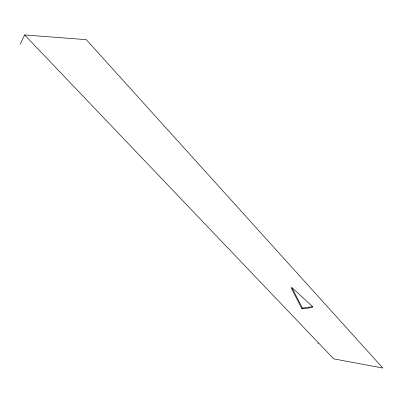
<?xml version="1.0" encoding="UTF-8"?>
<svg xmlns="http://www.w3.org/2000/svg" width="403" height="403" viewBox="0 0 403 403"><rect width="100%" height="100%" fill="white"/><g stroke="black" fill="none" stroke-linecap="round" stroke-linejoin="round"><path stroke-width="0.6" d="M20.15 44.28L24.638 34.95L86.277 39.655L382.85 368.05L333.699 358.866L24.638 34.95M291.832 287.53L291.419 288.387L301.983 308.91L312.249 307.504L312.663 306.648L291.832 287.53L302.396 308.053L301.983 308.91M302.396 308.053L312.663 306.648M317.932 343.109L318.496 343.149"/></g></svg>
